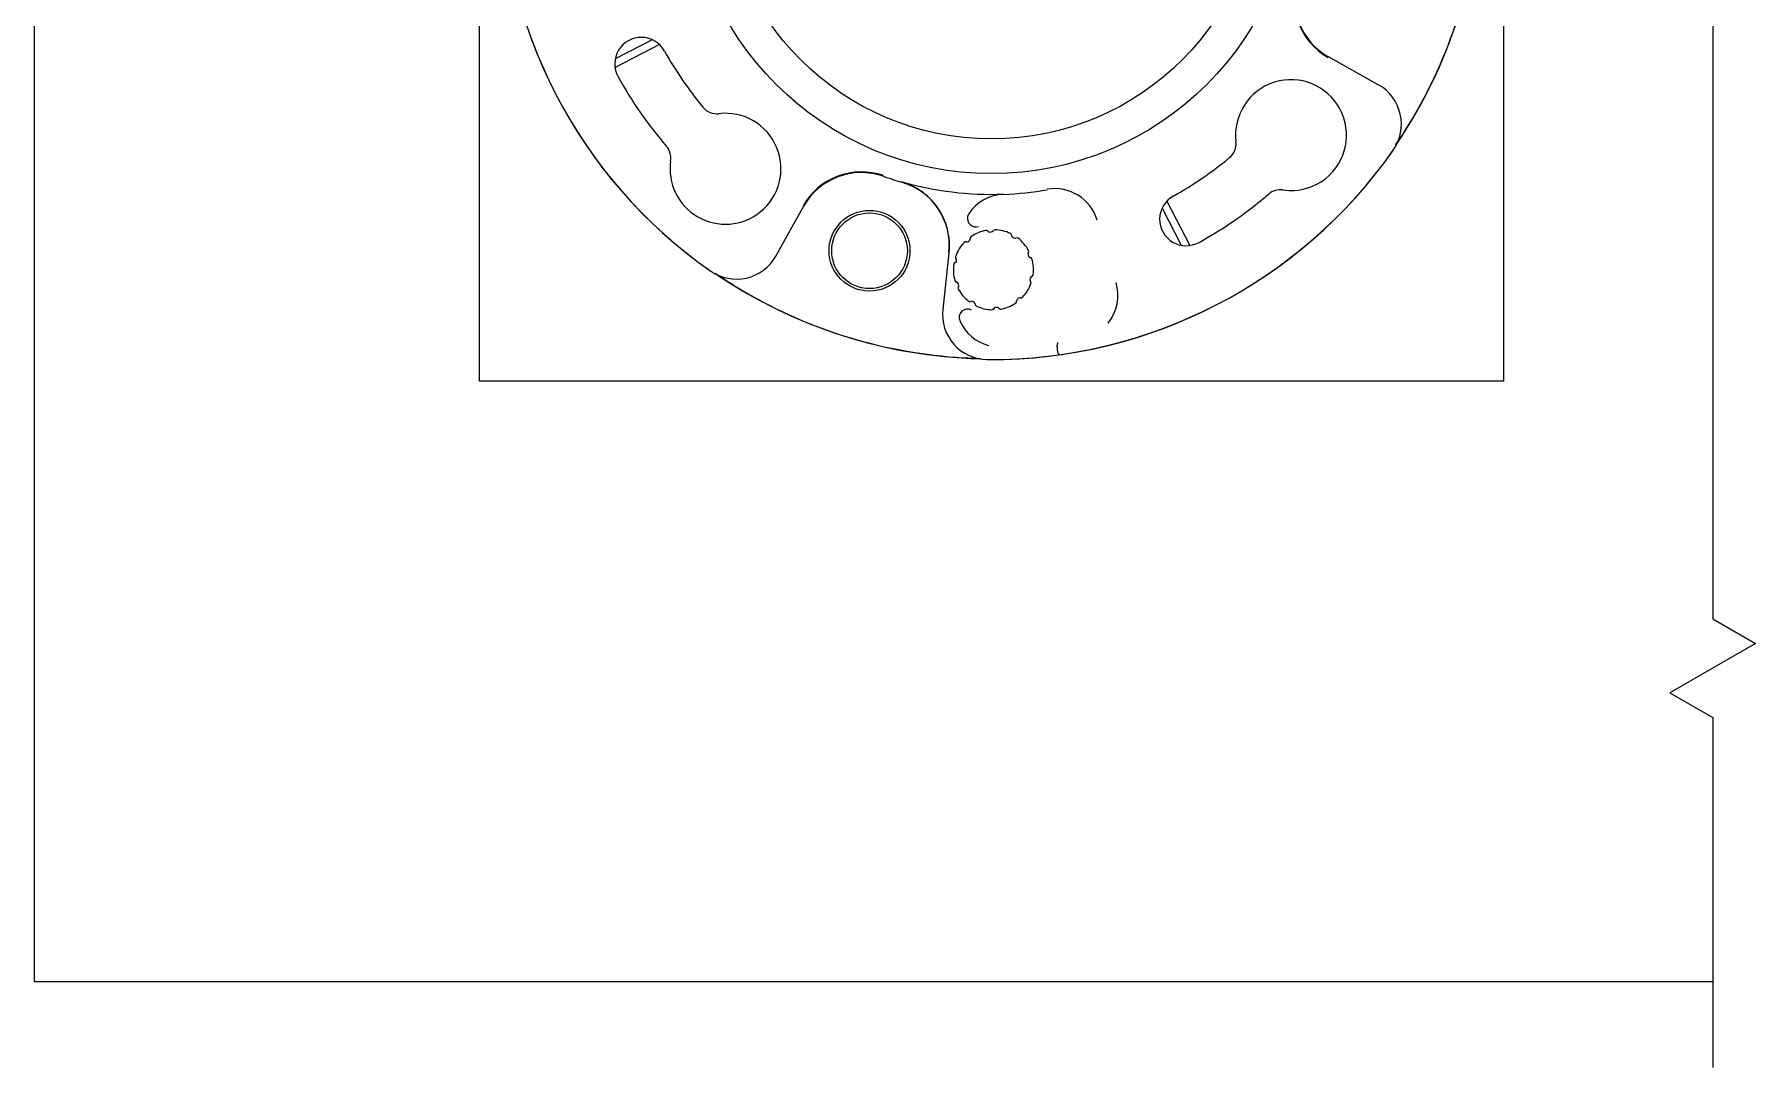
# Model space of a CAD drawing. Header units: millimetres. Extents: x 0 to 4637, y 0 to 3023.
# Drawn here: x 3159.9 to 3475.5, y 1579.8 to 1769.3 of the extents above; entities that cross this region are included whole.
import ezdxf
from ezdxf.lldxf.tags import DXFTag

# ---------------------------------------------------------------- set-up
doc = ezdxf.new("R2010")
doc.units = ezdxf.units.MM
for name, color, linetype in [('ABVP_MAIN_PLASTI', 7, 'Continuous'), ('ABVP_PLASTIC_HOS', 7, 'Continuous'), ('CARBON_FILTER_HO', 7, 'Continuous'), ('KNOB_FOR_CABINET', 7, 'Continuous'), ('O-RING_FOR_ABV_3', 7, 'Continuous'), ('OP_VALVE_MOUNTIN', 7, 'Continuous'), ('WALL', 7, 'Continuous')]:
    doc.layers.add(name, color=color, linetype=linetype)
tags = doc.linetypes.add('CENTER2', pattern=[28.575, 19.05, -3.175, 3.175, -3.175]).pattern_tags.tags
tags[10:11] = [DXFTag(74, 4), DXFTag(75, 0), DXFTag(340, '0'), DXFTag(46, 0.0), DXFTag(50, 0.0), DXFTag(44, 0.0), DXFTag(45, 0.0)]
tags[8:9] = [DXFTag(74, 4), DXFTag(75, 0), DXFTag(340, '0'), DXFTag(46, 0.0), DXFTag(50, 0.0), DXFTag(44, 0.0), DXFTag(45, 0.0)]
tags[6:7] = [DXFTag(74, 4), DXFTag(75, 0), DXFTag(340, '0'), DXFTag(46, 0.0), DXFTag(50, 0.0), DXFTag(44, 0.0), DXFTag(45, 0.0)]
tags[4:5] = [DXFTag(74, 4), DXFTag(75, 0), DXFTag(340, '0'), DXFTag(46, 0.0), DXFTag(50, 0.0), DXFTag(44, 0.0), DXFTag(45, 0.0)]

msp = doc.modelspace()

# ---------------------------------------------------------------- linework, layer by layer
at = {"color": 7, "linetype": 'CENTER2'}
msp.add_lwpolyline([(3467.6867, 2019.325), (3467.6867, 1955.1376), (3475.5349, 1950.6064), (3459.8385, 1941.5441), (3467.6867, 1937.013), (3467.6867, 1808.638), (3475.5349, 1804.1069), (3459.8385, 1795.0446), (3467.6867, 1790.5134), (3467.6867, 1662.1385), (3475.5349, 1657.6073), (3459.8385, 1648.545), (3467.6867, 1644.0138), (3467.6867, 1579.8264)], dxfattribs=at)
at = {"layer": 'ABVP_MAIN_PLASTI', "color": 7, "linetype": 'Continuous'}
msp.add_circle((3313.0595, 1729.6021), 7.4065, dxfattribs=at)
for centre, radius, start, end in [((3335.4185, 1799.5757), 89.7833, 325.998471, 358.560496), ((3335.4185, 1799.5757), 89.7406, 328.721295, 355.837672), ((3339.7122, 1797.0324), 84.7505, 325.42978, 328.683668), ((3332.8752, 1795.282), 84.7505, 235.42978, 238.683668), ((3335.4185, 1799.5757), 89.7833, 235.998471, 268.560496), ((3335.4185, 1799.5757), 89.7406, 238.721295, 265.837672), ((3335.0008, 1794.6028), 84.7505, 265.875299, 268.926969)]:
    msp.add_arc(centre, radius, start, end, dxfattribs=at)
at = {"layer": 'ABVP_PLASTIC_HOS', "color": 7, "linetype": 'Continuous'}
for p, q in [((3274.5631, 1767.4033), (3266.4045, 1763.1961)), ((3273.2314, 1768.2968), (3266.4488, 1764.7992)), ((3366.6974, 1737.3885), (3370.1951, 1730.606)), ((3367.5909, 1738.7202), (3371.7981, 1730.5617))]:
    msp.add_line(p, q, dxfattribs=at)
for centre, radius, start, end in [((3335.4185, 1799.5757), 89.9186, 179.737087, 234.82188), ((3335.4185, 1799.5757), 89.9186, 269.737087, 324.82188), ((3402.1328, 1752.5521), 8.2975, 324.82188, 327.984388), ((3288.3949, 1732.8614), 8.2975, 234.82188, 237.984386), ((3335.044, 1717.9554), 8.2975, 266.574581, 269.737087)]:
    msp.add_arc(centre, radius, start, end, dxfattribs=at)
at = {"layer": 'CARBON_FILTER_HO', "color": 7, "linetype": 'Continuous'}
for p, q in [((3406.357, 1760.039), (3397.2485, 1765.1338)), ((3295.8818, 1728.6373), (3300.9766, 1737.7458)), ((3331.2642, 1736.3885), (3331.0554, 1735.9317)), ((3327.6258, 1729.2304), (3326.4949, 1718.8553)), ((3347.4803, 1712.3129), (3347.4807, 1712.3086)), ((3347.6032, 1711.0024), (3347.4807, 1712.3086)), ((3347.6038, 1710.9969), (3347.6032, 1711.0024))]:
    msp.add_line(p, q, dxfattribs=at)
msp.add_circle((3335.4185, 1799.5757), 55.836, dxfattribs=at)
for centre, radius, start, end in [((3335.4185, 1799.5757), 89.9079, 179.518654, 235.040313), ((3403.1644, 1775.7103), 12.2396, 160.593732, 240.779484), ((3403.1644, 1775.7103), 12.1186, 160.593732, 240.779484), ((3271.2236, 1763.8651), 4.8653, 29.086474, 209.086474), ((3335.4185, 1799.5757), 68.5938, 209.086474, 219.532808), ((3335.4185, 1799.5757), 78.3243, 209.086474, 220.470927), ((3390.3543, 1750.8079), 10.1706, 308.779484, 186.793713), ((3402.3116, 1752.8068), 8.2867, 325.040313, 60.779484), ((3285.0576, 1758.0129), 3.2968, 219.532808, 276.793713), ((3286.6507, 1744.64), 10.1706, 308.779484, 96.793713), ((3273.3264, 1746.5985), 3.2968, 351.638047, 40.470927), ((3376.9813, 1749.2148), 3.2968, 309.532808, 6.793713), ((3286.6507, 1744.64), 10.1706, 171.638047, 308.779484), ((3335.4185, 1799.5757), 89.9079, 269.518654, 325.040313), ((3335.4185, 1799.5757), 68.5938, 299.086474, 309.532808), ((3311.5531, 1731.8298), 12.2396, 70.593732, 150.779484), ((3311.5531, 1731.8298), 12.1186, 70.593732, 150.779484), ((3335.4185, 1799.5757), 59.7081, 250.593732, 253.965235), ((3315.5785, 1730.5435), 12.1186, 353.779484, 73.965235), ((3335.4185, 1799.5757), 59.6336, 253.965235, 272.149989), ((3315.4834, 1730.5057), 12.256, 28.077233, 73.586512), ((3390.3543, 1750.8079), 10.1706, 261.638047, 308.779484), ((3338.0233, 1731.852), 8.1403, 92.587982, 146.131893), ((3335.4185, 1799.5757), 59.6726, 272.149989, 279.859567), ((3347.0189, 1732.8307), 8.1586, 16.779484, 99.859567), ((3371.1291, 1735.3808), 4.8653, 119.086474, 299.086474), ((3335.4185, 1799.5757), 78.3243, 308.779484, 310.470927), ((3388.3957, 1737.4836), 3.2968, 81.638047, 130.470927), ((3388.3957, 1737.4836), 3.2969, 128.779484, 130.470927), ((3315.5785, 1730.5435), 12.1542, 353.779484, 28.130839), ((3332.5445, 1735.526), 1.5434, 164.759281, 288.960389), ((3335.4185, 1799.5757), 78.3243, 299.086474, 308.779484), ((3288.6496, 1732.6826), 8.2867, 235.040313, 330.779484), ((3350.4568, 1721.4289), 8.1586, 321.277773, 16.779484), ((3334.7328, 1717.9574), 8.2867, 173.779484, 269.518654), ((3331.037, 1717.371), 1.5434, 61.546323, 203.847157), ((3337.0093, 1720.011), 8.0731, 203.847157, 254.799841)]:
    msp.add_arc(centre, radius, start, end, dxfattribs=at)
for points in [[(3347.6642, 1712.7377), (3347.604, 1712.7285), (3347.5489, 1712.6782), (3347.481, 1712.5226), (3347.468, 1712.4179), (3347.4803, 1712.3129)], [(3347.9008, 1710.6182), (3347.8383, 1710.6102), (3347.769, 1710.6462), (3347.6591, 1710.7855), (3347.6182, 1710.8885), (3347.6038, 1710.9969)]]:
    msp.add_open_spline(points, degree=3, knots=[0, 0, 0, 0, 0.5, 0.5, 1, 1, 1, 1], dxfattribs=at)
at = {"layer": 'KNOB_FOR_CABINET', "color": 7, "linetype": 'Continuous'}
for p, q in [((3335.1246, 1733.0258), (3335.3788, 1733.0451)), ((3335.7061, 1733.2564), (3335.7024, 1733.2479)), ((3331.1886, 1731.323), (3331.3829, 1731.488)), ((3331.5235, 1731.8513), (3331.5255, 1731.8423)), ((3339.3097, 1732.0898), (3339.5267, 1731.956)), ((3339.9157, 1731.9346), (3339.9077, 1731.9299)), ((3328.4968, 1727.0986), (3328.5034, 1727.1463)), ((3328.5034, 1727.1463), (3328.504, 1727.1508)), ((3328.8409, 1728.5372), (3328.8424, 1728.5414)), ((3328.8424, 1728.5414), (3328.8584, 1728.5868)), ((3329.0352, 1727.7556), (3329.0353, 1727.756)), ((3342.1454, 1728.8726), (3342.2423, 1728.6368)), ((3342.5444, 1728.3909), (3342.5352, 1728.3917)), ((3329.0093, 1723.8442), (3329.0185, 1723.8433)), ((3329.4083, 1723.3624), (3329.3114, 1723.5982)), ((3342.5486, 1724.6031), (3342.4884, 1724.3554)), ((3342.5882, 1723.9788), (3342.5812, 1723.9849)), ((3331.638, 1720.3005), (3331.646, 1720.3052)), ((3332.244, 1720.1452), (3332.027, 1720.279)), ((3340.0302, 1720.3837), (3340.0282, 1720.3927)), ((3340.3651, 1720.912), (3340.1708, 1720.747)), ((3335.8477, 1718.9787), (3335.8513, 1718.9872)), ((3336.4291, 1719.2093), (3336.1749, 1719.19))]:
    msp.add_line(p, q, dxfattribs=at)
for centre, radius, start, end in [((3335.7769, 1726.1175), 7.3459, 100.90853, 123.77401), ((3334.4601, 1732.95), 0.3877, 31.507033, 100.90853), ((3334.4609, 1732.9501), 0.3877, 80.714949, 100.901757), ((3334.4609, 1732.9501), 0.3877, 37.327285, 43.998693), ((3335.0937, 1733.4327), 0.4081, 217.327285, 274.34127), ((3335.3479, 1733.452), 0.4081, 274.34127, 331.355254), ((3336.0471, 1733.0705), 0.3877, 87.77401, 157.175506), ((3336.0463, 1733.0705), 0.3877, 87.780783, 151.355254), ((3335.7769, 1726.1175), 7.3459, 64.90853, 87.77401), ((3338.7276, 1732.4191), 0.3877, 355.507033, 64.90853), ((3338.7283, 1732.4187), 0.3877, 44.714947, 64.901757), ((3335.7769, 1726.1175), 7.3459, 136.90853, 160.357707), ((3330.6955, 1730.8711), 0.3877, 67.507033, 136.90853), ((3330.6961, 1730.8717), 0.3877, 116.714947, 136.901757), ((3330.6961, 1730.8717), 0.3877, 73.327285, 79.998688), ((3330.9244, 1731.6341), 0.4081, 253.327285, 310.34127), ((3331.1187, 1731.7991), 0.4081, 310.34127, 7.355254), ((3331.908, 1731.901), 0.3877, 123.780783, 187.355254), ((3331.9087, 1731.9014), 0.3877, 123.77401, 193.175506), ((3338.7283, 1732.4187), 0.3877, 1.327285, 7.998688), ((3339.5239, 1732.4372), 0.4081, 181.327285, 238.34127), ((3339.7409, 1732.3034), 0.4081, 238.34127, 295.355254), ((3340.0824, 1731.5837), 0.3877, 51.77401, 121.175506), ((3340.0817, 1731.5842), 0.3877, 51.780783, 115.355254), ((3335.7769, 1726.1175), 7.3459, 28.90853, 51.77401), ((3341.868, 1729.4812), 0.3877, 319.507033, 28.90853), ((3335.7769, 1726.1175), 7.3459, 172.324832, 195.77401), ((3328.8878, 1727.0962), 0.3877, 108.245989, 171.914285), ((3328.6387, 1727.852), 0.4081, 288.245989, 346.34127), ((3329.207, 1728.4095), 0.3877, 160.768255, 224.436551), ((3328.6387, 1727.8523), 0.4081, 346.34127, 44.436551), ((3342.5229, 1729.0278), 0.4081, 145.327285, 202.34127), ((3342.6198, 1728.792), 0.4081, 202.34127, 259.355254), ((3342.473, 1728.0091), 0.3877, 15.77401, 85.175506), ((3335.7769, 1726.1175), 7.3459, 352.90853, 15.77401), ((3329.0807, 1724.226), 0.3877, 195.77401, 265.175506), ((3329.0809, 1724.2252), 0.3877, 195.780783, 259.355254), ((3328.9339, 1723.4431), 0.4081, 22.34127, 79.355254), ((3329.0308, 1723.2073), 0.4081, 325.327285, 22.34127), ((3335.7769, 1726.1175), 7.3459, 316.90853, 339.77401), ((3342.8849, 1724.259), 0.4081, 166.34127, 223.355254), ((3342.9451, 1724.5067), 0.4081, 109.327285, 166.34127), ((3342.306, 1723.7119), 0.3877, 339.77401, 49.175506), ((3342.3063, 1723.7127), 0.3877, 339.780783, 43.355254), ((3342.6818, 1725.2585), 0.3877, 283.507033, 352.90853), ((3342.6817, 1725.2577), 0.3877, 289.327285, 295.998689), ((3342.6817, 1725.2577), 0.3877, 332.714947, 352.901757), ((3329.6857, 1722.7538), 0.3877, 139.507033, 208.90853), ((3329.6853, 1722.7546), 0.3877, 188.714948, 208.901757), ((3329.6853, 1722.7546), 0.3877, 145.327285, 151.998692), ((3335.7769, 1726.1175), 7.3459, 208.90853, 231.77401), ((3331.4714, 1720.6513), 0.3877, 231.77401, 301.175506), ((3331.472, 1720.6508), 0.3877, 231.780783, 295.355254), ((3331.8128, 1719.9317), 0.4081, 58.34127, 115.355254), ((3332.0298, 1719.7979), 0.4081, 1.327285, 58.34127), ((3339.6451, 1720.3336), 0.3877, 303.77401, 13.175506), ((3339.6457, 1720.3341), 0.3877, 303.780783, 7.355254), ((3340.435, 1720.4359), 0.4081, 130.34127, 187.355254), ((3340.6293, 1720.601), 0.4081, 73.327285, 130.34127), ((3340.8582, 1721.3639), 0.3877, 247.507033, 316.90853), ((3340.8576, 1721.3633), 0.3877, 253.327285, 259.99869), ((3340.8576, 1721.3633), 0.3877, 296.714948, 316.901757), ((3332.8254, 1719.8163), 0.3877, 181.327285, 187.998698), ((3332.8261, 1719.8159), 0.3877, 175.507033, 244.90853), ((3332.8254, 1719.8163), 0.3877, 224.714951, 244.901757), ((3335.7769, 1726.1175), 7.3459, 244.90853, 267.77401), ((3335.5066, 1719.1646), 0.3877, 267.77401, 337.175506), ((3335.5074, 1719.1645), 0.3877, 267.780783, 331.355254), ((3336.2058, 1718.783), 0.4081, 94.34127, 151.355254), ((3336.46, 1718.8023), 0.4081, 37.327285, 94.34127), ((3337.0936, 1719.285), 0.3877, 211.507033, 280.90853), ((3337.0928, 1719.2849), 0.3877, 217.327285, 223.998692), ((3337.0928, 1719.2849), 0.3877, 260.714948, 280.901757), ((3335.7769, 1726.1175), 7.3459, 280.90853, 303.77401)]:
    msp.add_arc(centre, radius, start, end, dxfattribs=at)
at = {"layer": 'O-RING_FOR_ABV_3', "color": 7, "linetype": 'Continuous'}
msp.add_circle((3335.4185, 1799.5757), 49.4624, dxfattribs=at)
at = {"layer": 'OP_VALVE_MOUNTIN', "color": 7, "linetype": 'Continuous'}
msp.add_circle((3313.0595, 1729.6021), 6.9378, dxfattribs=at)
at = {"layer": 'WALL', "color": 7, "linetype": 'Continuous'}
for p, q in [((3159.933, 1595.5228), (3159.933, 2003.6287)), ((3241.5542, 1705.7113), (3241.5542, 1893.4401)), ((3429.2829, 1893.4401), (3429.2829, 1705.7113)), ((3429.2829, 1705.7113), (3241.5542, 1705.7113)), ((3467.6867, 1595.5228), (3159.933, 1595.5228))]:
    msp.add_line(p, q, dxfattribs=at)

doc.saveas('drawing.dxf')
